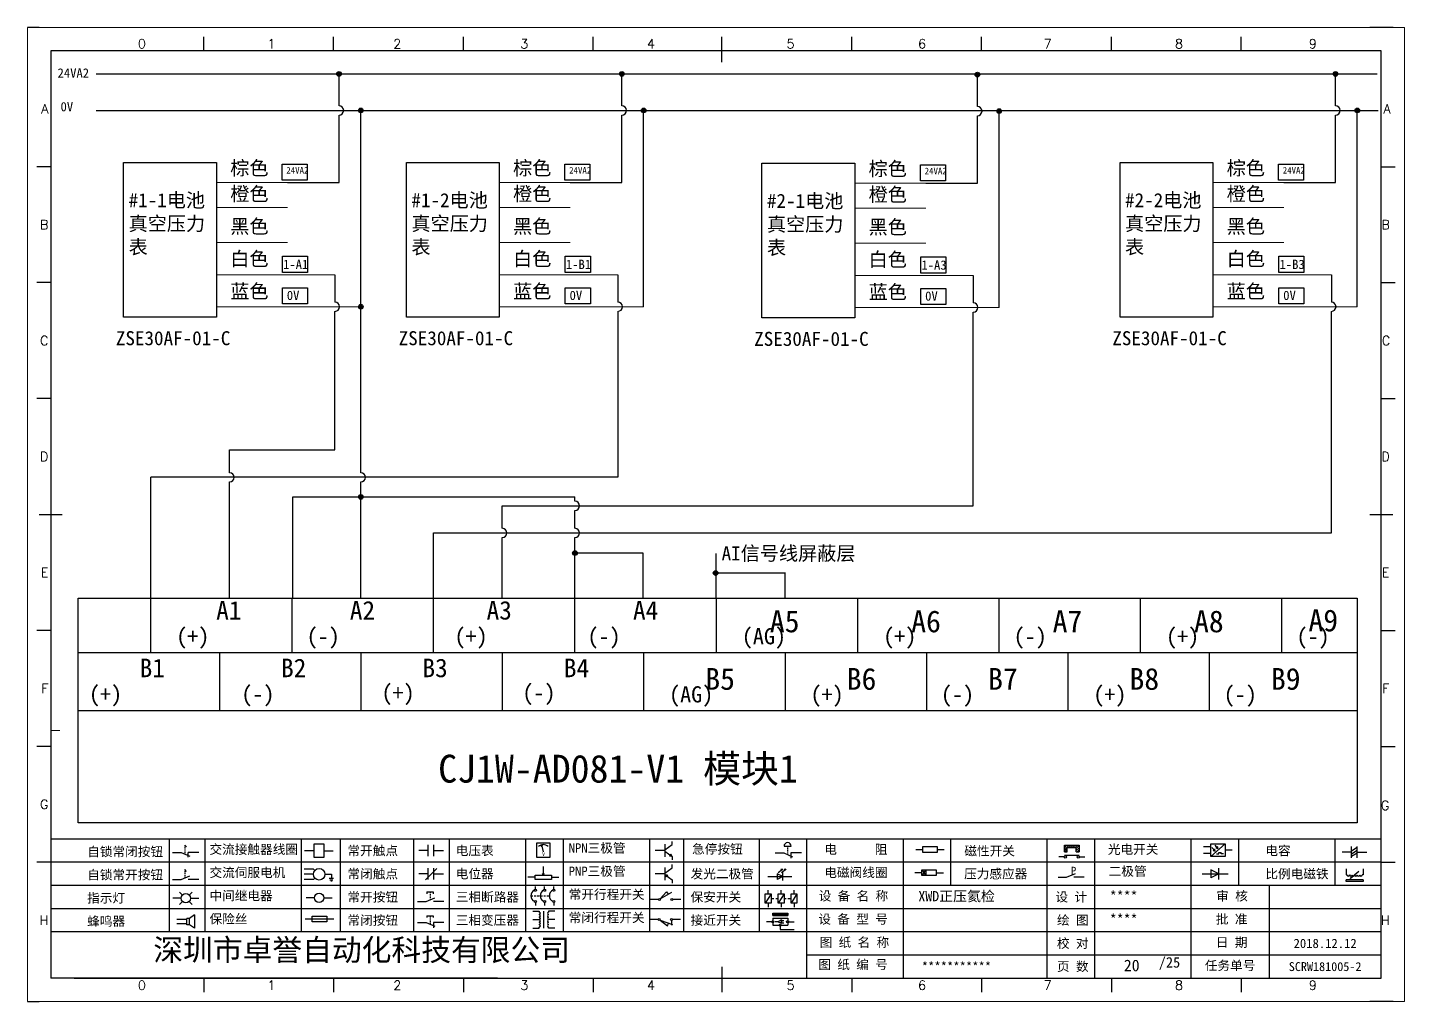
# Model space of a CAD drawing. Header units: millimetres. Extents: x -300 to 5587, y 233 to 3316.
# Drawn here: x 75.5 to 372.5, y 973.7 to 1183.7 of the extents above; entities that cross this region are included whole.
import ezdxf
from ezdxf.enums import TextEntityAlignment as Align

# ---------------------------------------------------------------- set-up
doc = ezdxf.new("R2010")
doc.units = ezdxf.units.MM
doc.layers.add('AE_BOR', color=1, linetype='Continuous')
doc.layers.add('MISC', color=2, linetype='Continuous')
doc.styles.get("Standard").update_dxf_attribs({"font": ''})
doc.styles.add('WD', font='romans.shx', dxfattribs={"width": 0.8, "bigfont": 'gbcbig.shx'})
doc.styles.add('样式 0', font='')
doc.styles.add('样式 2', font='')
doc.styles.add('汉字', font='')
doc.styles.get('Standard').set_extended_font_data('SimSun')
doc.styles.get('样式 0').set_extended_font_data('KaiTi_GB2312')
doc.styles.get('样式 2').set_extended_font_data('NSimSun')
doc.styles.get('汉字').set_extended_font_data('新宋体')

# ---------------------------------------------------------------- blocks, each defined once
blk = doc.blocks.new('磁性开关')
at = {"linetype": 'ByBlock'}
h = blk.add_hatch(dxfattribs=at)
h.set_pattern_fill('ANSI31', color=256, scale=0.1, style=0)
h.paths.add_polyline_path([(-1910.88, -776.69), (-1910.88, -775.29), (-1907.69, -775.29), (-1907.69, -776.69), (-1908.31, -776.69), (-1908.31, -775.79), (-1910.25, -775.79), (-1910.25, -776.69)])
for p, q in [((-1910.91, -777.81), (-1912.09, -777.81)), ((-1910.88, -776.69), (-1910.88, -775.29)), ((-1910.88, -775.29), (-1907.69, -775.29)), ((-1910.88, -776.69), (-1910.25, -776.69)), ((-1910.88, -777.39), (-1907.69, -777.39)), ((-1910.25, -776.69), (-1910.25, -775.79)), ((-1910.25, -775.79), (-1908.31, -775.79)), ((-1908.31, -776.69), (-1908.31, -775.79)), ((-1908.31, -776.69), (-1907.69, -776.69)), ((-1907.69, -775.29), (-1907.69, -776.69)), ((-1907.66, -777.81), (-1906.48, -777.81))]:
    blk.add_line(p, q, dxfattribs=at)
for centre in [(-1910.68, -777.81), (-1907.88, -777.81)]:
    blk.add_circle(centre, 0.225, dxfattribs=at)
blk = doc.blocks.new('*U4')
at = {"linetype": 'ByBlock'}
for p, q in [((-1909.23, -780.45), (-1909.23, -780.67)), ((-1909.23, -780.45), (-1908.92, -780.84)), ((-1909.23, -780.84), (-1909.23, -781.05)), ((-1911.92, -782.07), (-1910.06, -782.07)), ((-1910.06, -782.07), (-1908.18, -782.88)), ((-1909.23, -781.23), (-1909.23, -781.44)), ((-1909.23, -781.61), (-1909.23, -781.83)), ((-1909.23, -782), (-1909.23, -782.21)), ((-1909.23, -782.38), (-1909.23, -782.43)), ((-1908.52, -783.07), (-1908.52, -782.07)), ((-1906.25, -782.07), (-1908.52, -782.07))]:
    blk.add_line(p, q, dxfattribs=at)
blk = doc.blocks.new('*U6')
at = {"linetype": 'ByBlock'}
for p, q in [((-1911.92, -792.89), (-1910.06, -792.89)), ((-1910.06, -792.89), (-1908.18, -792.08)), ((-1908.88, -791.17), (-1909.23, -790.71)), ((-1909.23, -790.71), (-1909.23, -790.92)), ((-1909.23, -791.09), (-1909.23, -791.31)), ((-1909.23, -791.48), (-1909.23, -791.69)), ((-1909.23, -791.86), (-1909.23, -792.08)), ((-1909.23, -792.25), (-1909.23, -792.47)), ((-1906.25, -792.89), (-1908.52, -792.89))]:
    blk.add_line(p, q, dxfattribs=at)
blk = doc.blocks.new('蜂鸣器')
at = {"linetype": 'ByBlock'}
for p, q in [((-1907.17, -795.53), (-1908.25, -796.26)), ((-1907.17, -795.53), (-1907.17, -798.41)), ((-1908.8, -796.48), (-1911.01, -796.48)), ((-1908.8, -797.46), (-1911.01, -797.46)), ((-1908.25, -796.26), (-1908.8, -796.26)), ((-1908.8, -797.68), (-1908.8, -796.26)), ((-1908.25, -797.68), (-1908.8, -797.68)), ((-1908.25, -797.68), (-1908.25, -796.26)), ((-1907.17, -798.41), (-1908.25, -797.68))]:
    blk.add_line(p, q, dxfattribs=at)
blk = doc.blocks.new('指示灯')
at = {"linetype": 'ByBlock'}
for p, q in [((-1854.25, -776.92), (-1856.06, -776.92)), ((-1854.62, -775.59), (-1853.97, -776.23)), ((-1854.62, -778.25), (-1853.97, -777.61)), ((-1851.9, -775.59), (-1852.54, -776.23)), ((-1851.9, -778.25), (-1852.54, -777.61)), ((-1852.26, -776.92), (-1850.45, -776.92))]:
    blk.add_line(p, q, dxfattribs=at)
blk.add_circle((-1853.26, -776.92), 0.992, dxfattribs=at)
blk = doc.blocks.new('光电开关')
at = {"linetype": 'ByBlock'}
h = blk.add_hatch(dxfattribs=at)
h.set_pattern_fill('ANSI31', color=256, scale=0.01, style=0)
h.set_pattern_definition([(45, (0.172267, 0), (-0.0224506403, 0.0224506403), [])])
h.paths.add_polyline_path([(-1882.44, -776.34), (-1882.5, -775.91), (-1882.68, -776.07)])
h.paths.add_polyline_path([(-1882.86, -776.23), (-1882.44, -776.34), (-1882.68, -776.07)])
h.paths.add_polyline_path([(-1883.05, -776.88), (-1883.11, -776.45), (-1883.29, -776.61)])
h.paths.add_polyline_path([(-1883.47, -776.77), (-1883.05, -776.88), (-1883.29, -776.61)])
for p, q in [((-1884.01, -775.96), (-1885.56, -775.96)), ((-1884.01, -777.39), (-1885.56, -777.39)), ((-1880.91, -775.3), (-1884.01, -778.05)), ((-1883.75, -776.09), (-1883.05, -776.88)), ((-1883.11, -776.45), (-1883.47, -776.77)), ((-1883.05, -776.88), (-1883.47, -776.77)), ((-1883.14, -775.55), (-1882.44, -776.34)), ((-1883.05, -776.88), (-1883.11, -776.45)), ((-1882.5, -775.91), (-1882.86, -776.23)), ((-1882.44, -776.34), (-1882.86, -776.23)), ((-1882.78, -777.47), (-1882.23, -777.47)), ((-1882.44, -776.34), (-1882.5, -775.91)), ((-1882.23, -777.47), (-1882.23, -777.14)), ((-1882.23, -777.14), (-1881.78, -777.14)), ((-1881.78, -777.47), (-1881.78, -777.14)), ((-1881.23, -777.47), (-1881.78, -777.47)), ((-1879.37, -776.67), (-1880.91, -776.67))]:
    blk.add_line(p, q, dxfattribs=at)
blk.add_lwpolyline([(-1884.01, -775.3), (-1880.91, -775.3), (-1880.91, -778.05), (-1884.01, -778.05)], close=True, dxfattribs=at)
blk = doc.blocks.new('交流接触器线圈')
at = {"linetype": 'ByBlock'}
for p, q in [((-1880.82, -781.77), (-1882.87, -781.77)), ((-1878.72, -781.77), (-1876.67, -781.77))]:
    blk.add_line(p, q, dxfattribs=at)
blk.add_lwpolyline([(-1880.82, -780.28), (-1878.72, -780.28), (-1878.72, -783.26), (-1880.82, -783.26)], close=True, dxfattribs=at)
blk = doc.blocks.new('交流伺服电机')
at = {"linetype": 'ByBlock'}
for p, q in [((-1880.97, -785.75), (-1882.94, -785.75)), ((-1880.97, -786.85), (-1882.94, -786.85)), ((-1880.97, -785.75), (-1880.65, -786.03)), ((-1878.49, -786.85), (-1877.07, -786.85)), ((-1877.07, -786.85), (-1877.07, -787.72)), ((-1880.97, -787.94), (-1882.94, -787.94)), ((-1880.97, -787.94), (-1880.65, -787.67)), ((-1877.54, -787.72), (-1876.59, -787.72)), ((-1877.38, -788.01), (-1876.75, -788.01)), ((-1877.23, -788.29), (-1876.9, -788.29))]:
    blk.add_line(p, q, dxfattribs=at)
blk.add_circle((-1879.73, -786.85), 1.24, dxfattribs=at)
blk = doc.blocks.new('中间继电器')
at = {"linetype": 'ByBlock'}
for p, q in [((-1880.72, -791.92), (-1882.54, -791.92)), ((-1878.74, -791.92), (-1876.92, -791.92))]:
    blk.add_line(p, q, dxfattribs=at)
blk.add_circle((-1879.73, -791.92), 0.992, dxfattribs=at)
blk = doc.blocks.new('保险丝')
at = {"linetype": 'ByBlock'}
blk.add_line((-1882.72, -796.49), (-1876.55, -796.49), dxfattribs=at)
blk.add_lwpolyline([(-1881.2, -795.86), (-1878.06, -795.86), (-1878.06, -797.12), (-1881.2, -797.12)], close=True, dxfattribs=at)
blk = doc.blocks.new('常开按钮')
at = {"linetype": 'ByBlock'}
for p, q in [((-1910.06, -787.73), (-1908.18, -786.93)), ((-1909.9, -785.68), (-1908.56, -785.68)), ((-1909.9, -785.68), (-1909.9, -786.07)), ((-1909.23, -785.68), (-1909.23, -785.89)), ((-1909.23, -786.06), (-1909.23, -786.28)), ((-1909.23, -786.45), (-1909.23, -786.67)), ((-1909.23, -786.84), (-1909.23, -787.05)), ((-1908.56, -785.68), (-1908.56, -786.07)), ((-1911.92, -787.73), (-1910.06, -787.73)), ((-1909.23, -787.22), (-1909.23, -787.38)), ((-1906.25, -787.73), (-1908.52, -787.73))]:
    blk.add_line(p, q, dxfattribs=at)
blk = doc.blocks.new('常开触点')
at = {"linetype": 'ByBlock'}
for p, q in [((-1853.82, -782.99), (-1853.82, -780.56)), ((-1852.6, -782.99), (-1852.6, -780.56)), ((-1853.82, -781.77), (-1855.88, -781.77)), ((-1852.6, -781.77), (-1850.55, -781.77))]:
    blk.add_line(p, q, dxfattribs=at)
blk = doc.blocks.new('常闭触点')
at = {"linetype": 'ByBlock'}
for p, q in [((-1853.82, -786.77), (-1855.88, -786.77)), ((-1852.01, -785.66), (-1854.43, -788.1)), ((-1853.82, -787.99), (-1853.82, -785.56)), ((-1852.6, -787.99), (-1852.6, -785.56)), ((-1852.6, -786.77), (-1850.55, -786.77))]:
    blk.add_line(p, q, dxfattribs=at)
blk = doc.blocks.new('常闭按钮')
at = {"linetype": 'ByBlock'}
for p, q in [((-1856.13, -792.28), (-1854.28, -792.28)), ((-1854.28, -792.28), (-1852.4, -793.09)), ((-1854.11, -790.83), (-1852.77, -790.83)), ((-1854.11, -790.83), (-1854.11, -791.22)), ((-1853.44, -790.83), (-1853.44, -791.04)), ((-1853.44, -791.21), (-1853.44, -791.43)), ((-1853.44, -791.6), (-1853.44, -791.82)), ((-1853.44, -791.99), (-1853.44, -792.2)), ((-1853.44, -792.37), (-1853.44, -792.53)), ((-1852.77, -790.83), (-1852.77, -791.22)), ((-1850.47, -792.28), (-1852.73, -792.28)), ((-1852.73, -792.28), (-1852.73, -793.43))]:
    blk.add_line(p, q, dxfattribs=at)
blk = doc.blocks.new('电磁阀线圈')
at = {"linetype": 'ByBlock'}
for p, q in [((-1854.61, -795.92), (-1853.75, -797.16)), ((-1853.75, -795.92), (-1854.61, -797.16)), ((-1853.75, -795.92), (-1853.75, -797.16)), ((-1854.61, -796.54), (-1856.17, -796.54)), ((-1851.53, -796.54), (-1849.97, -796.54))]:
    blk.add_line(p, q, dxfattribs=at)
blk.add_lwpolyline([(-1854.61, -795.92), (-1851.53, -795.92), (-1851.53, -797.16), (-1854.61, -797.16)], close=True, dxfattribs=at)
blk = doc.blocks.new('电压表')
at = {"linetype": 'ByBlock'}
for p, q in [((-1814.84, -780.75), (-1814.91, -781.13)), ((-1814.6, -781.05), (-1814.91, -781.13)), ((-1814.84, -780.75), (-1814.46, -782.26)), ((-1814.84, -780.75), (-1814.6, -781.05))]:
    blk.add_line(p, q, dxfattribs=at)
blk.add_lwpolyline([(-1815.84, -780.34), (-1813.07, -780.34), (-1813.07, -783.49), (-1815.84, -783.49)], close=True, dxfattribs=at)
blk.add_arc((-1814.46, -782.26), 1.56, 46.8313, 133.1687, dxfattribs=at)
at = {"linetype": 'ByBlock', "insert": (-1814.7, -782.39), "char_height": 0.75, "width": 0.6768, "attachment_point": 1}
blk.add_mtext('V', dxfattribs=at)
blk = doc.blocks.new('电位器')
at = {"linetype": 'ByBlock'}
for p, q in [((-1814.45, -787.3), (-1814.62, -786.96)), ((-1814.62, -786.96), (-1814.27, -786.96)), ((-1814.45, -787.3), (-1814.45, -785.39)), ((-1814.45, -787.3), (-1814.27, -786.96)), ((-1816.21, -787.75), (-1817.79, -787.75)), ((-1812.68, -787.75), (-1811.1, -787.75))]:
    blk.add_line(p, q, dxfattribs=at)
blk.add_lwpolyline([(-1816.21, -787.3), (-1812.68, -787.3), (-1812.68, -788.2), (-1816.21, -788.2)], close=True, dxfattribs=at)
blk = doc.blocks.new('三相断路器')
at = {"linetype": 'ByBlock'}
for p, q in [((-1816.17, -790.33), (-1816.17, -789.7)), ((-1814.17, -790.33), (-1814.17, -789.7)), ((-1812.18, -790.33), (-1812.18, -789.7)), ((-1817.14, -791.74), (-1816.72, -791.74)), ((-1816.45, -791.74), (-1816.03, -791.74)), ((-1815.76, -791.74), (-1815.34, -791.74)), ((-1815.07, -791.74), (-1814.65, -791.74)), ((-1814.38, -791.74), (-1813.96, -791.74)), ((-1813.69, -791.74), (-1813.27, -791.74)), ((-1816.17, -793.19), (-1816.17, -793.83)), ((-1814.17, -793.19), (-1814.17, -793.83)), ((-1812.18, -793.19), (-1812.18, -793.83))]:
    blk.add_line(p, q, dxfattribs=at)
for centre in [(-1816.17, -790.55), (-1816.17, -792.98), (-1814.17, -790.55), (-1814.17, -792.98), (-1812.18, -790.55), (-1812.18, -792.98)]:
    blk.add_circle(centre, 0.219, dxfattribs=at)
for centre in [(-1815.81, -791.74), (-1813.82, -791.74), (-1811.83, -791.74)]:
    blk.add_arc(centre, 1.32, 115.5791, 244.4209, dxfattribs=at)
blk = doc.blocks.new('三相变压器')
at = {"linetype": 'ByBlock'}
for p, q in [((-1816.69, -795.03), (-1815.37, -795.03)), ((-1815.37, -795.03), (-1815.37, -795.24)), ((-1814.34, -798.7), (-1814.34, -795.04)), ((-1812, -795.03), (-1813.32, -795.03)), ((-1813.32, -795.03), (-1813.32, -795.24)), ((-1816.69, -796.87), (-1815.37, -796.87)), ((-1816.69, -798.71), (-1815.37, -798.71)), ((-1815.37, -798.71), (-1815.37, -798.5)), ((-1812, -796.87), (-1813.32, -796.87)), ((-1813.32, -798.71), (-1813.32, -798.5)), ((-1812, -798.71), (-1813.32, -798.71))]:
    blk.add_line(p, q, dxfattribs=at)
for centre, start, end in [((-1815.37, -795.51), 270, 90), ((-1815.37, -796.06), 270, 90), ((-1813.32, -795.51), 90, 270), ((-1813.32, -796.06), 90, 270), ((-1815.37, -796.6), 270, 90), ((-1815.37, -797.14), 270, 90), ((-1815.37, -797.68), 270, 90), ((-1815.37, -798.23), 270, 90), ((-1813.32, -796.6), 90, 270), ((-1813.32, -797.14), 90, 270), ((-1813.32, -797.68), 90, 270), ((-1813.32, -798.23), 90, 270)]:
    blk.add_arc(centre, 0.271, start, end, dxfattribs=at)
blk = doc.blocks.new('压力感应器')
at = {"linetype": 'ByBlock'}
for p, q in [((-1817.44, -777.73), (-1815.59, -777.73)), ((-1815.59, -777.73), (-1813.71, -776.93)), ((-1811.78, -777.73), (-1814.05, -777.73))]:
    blk.add_line(p, q, dxfattribs=at)
at = {"linetype": 'ByBlock', "insert": (-1814.65, -775.48), "char_height": 1.68, "width": 1.2242, "attachment_point": 1}
blk.add_mtext('{\\fNSimSun|b0|i0|c134|p49;P}', dxfattribs=at)
blk = doc.blocks.new('二极管')
at = {"linetype": 'ByBlock'}
for p, q in [((-1787.52, -776.77), (-1781.92, -776.77)), ((-1783.97, -776.77), (-1785.69, -775.9)), ((-1785.69, -775.9), (-1785.69, -777.65)), ((-1783.97, -776.77), (-1785.69, -777.65)), ((-1783.97, -777.99), (-1783.97, -775.56))]:
    blk.add_line(p, q, dxfattribs=at)
blk = doc.blocks.new('NPN三极管')
at = {"linetype": 'ByBlock'}
for p, q in [((-1785.73, -780.61), (-1785.73, -783.32)), ((-1785.73, -781.82), (-1784.15, -780.66)), ((-1784.15, -780.66), (-1784.15, -779.98)), ((-1785.73, -781.97), (-1787.81, -781.97)), ((-1785.73, -782.11), (-1784.15, -783.27)), ((-1784.41, -782.73), (-1784.74, -783.18)), ((-1784.15, -783.27), (-1784.74, -783.18)), ((-1784.15, -783.27), (-1784.41, -782.73)), ((-1784.15, -783.27), (-1784.15, -783.96))]:
    blk.add_line(p, q, dxfattribs=at)
blk = doc.blocks.new('PNP三极管')
at = {"linetype": 'ByBlock'}
for p, q in [((-1784.9, -786.74), (-1786.98, -786.74)), ((-1784.9, -785.38), (-1784.9, -788.09)), ((-1784.9, -786.59), (-1783.32, -785.43)), ((-1784.9, -786.88), (-1783.32, -788.04)), ((-1784.9, -786.88), (-1784.31, -786.97)), ((-1784.9, -786.88), (-1784.64, -787.42)), ((-1784.31, -786.97), (-1784.64, -787.42)), ((-1783.32, -785.43), (-1783.32, -784.75)), ((-1783.32, -788.04), (-1783.32, -788.73))]:
    blk.add_line(p, q, dxfattribs=at)
blk = doc.blocks.new('常开行程开关')
at = {"linetype": 'ByBlock'}
for p, q in [((-1786.29, -792.3), (-1788.01, -792.3)), ((-1785.89, -792.17), (-1784.52, -790.62)), ((-1785.89, -792.17), (-1783.43, -790.72)), ((-1784.52, -790.62), (-1784.19, -791.17)), ((-1781.48, -792.3), (-1783.21, -792.3))]:
    blk.add_line(p, q, dxfattribs=at)
for centre in [(-1786.07, -792.3), (-1783.42, -792.3)]:
    blk.add_circle(centre, 0.219, dxfattribs=at)
blk = doc.blocks.new('常闭行程开关')
at = {"linetype": 'ByBlock'}
for p, q in [((-1786.34, -796.62), (-1788.07, -796.62)), ((-1785.93, -796.72), (-1783.25, -797.7)), ((-1785.93, -796.72), (-1784.3, -798)), ((-1784.3, -798), (-1784.08, -797.4)), ((-1783.48, -796.84), (-1783.48, -797.85)), ((-1781.54, -796.62), (-1783.26, -796.62))]:
    blk.add_line(p, q, dxfattribs=at)
for centre in [(-1786.12, -796.62), (-1783.48, -796.62)]:
    blk.add_circle(centre, 0.219, dxfattribs=at)
blk = doc.blocks.new('电容')
at = {"linetype": 'ByBlock'}
for p, q in [((-1756.08, -782.99), (-1756.08, -780.56)), ((-1754.86, -780.79), (-1756.08, -781.55)), ((-1754.86, -782.99), (-1754.86, -780.56)), ((-1756.08, -781.77), (-1758.13, -781.77)), ((-1754.86, -781.44), (-1756.08, -782.2)), ((-1754.86, -781.99), (-1756.08, -782.75)), ((-1754.86, -781.77), (-1752.81, -781.77))]:
    blk.add_line(p, q, dxfattribs=at)
blk = doc.blocks.new('发光二极管')
at = {"linetype": 'ByBlock'}
for p, q in [((-1758.01, -786.77), (-1752.89, -786.77)), ((-1754.84, -786.77), (-1756.04, -786.16)), ((-1756.04, -786.16), (-1756.04, -787.39)), ((-1754.84, -786.77), (-1756.04, -787.39)), ((-1755.78, -785.92), (-1754.89, -785.14)), ((-1754.89, -785.14), (-1755.2, -785.22)), ((-1755.2, -785.22), (-1755.01, -785.43)), ((-1755.08, -785.92), (-1754.18, -785.14)), ((-1754.89, -785.14), (-1755.01, -785.43)), ((-1754.84, -787.63), (-1754.84, -785.92)), ((-1754.18, -785.14), (-1754.49, -785.22)), ((-1754.49, -785.22), (-1754.31, -785.43)), ((-1754.18, -785.14), (-1754.31, -785.43))]:
    blk.add_line(p, q, dxfattribs=at)
blk = doc.blocks.new('比例电磁阀')
at = {"linetype": 'ByBlock'}
for p, q in [((-1757.26, -775.38), (-1757.26, -776.71)), ((-1757.26, -776.71), (-1757.05, -776.71)), ((-1753.6, -777.73), (-1757.25, -777.73)), ((-1757.25, -778.13), (-1757.25, -777.73)), ((-1753.6, -778.13), (-1757.25, -778.13)), ((-1754.5, -775.98), (-1756.35, -777.44)), ((-1756.35, -777.44), (-1756.25, -777.25)), ((-1756.35, -777.44), (-1756.15, -777.38)), ((-1756.15, -777.38), (-1756.25, -777.25)), ((-1753.58, -776.71), (-1753.8, -776.71)), ((-1753.6, -777.73), (-1753.6, -778.13)), ((-1753.58, -775.38), (-1753.58, -776.71))]:
    blk.add_line(p, q, dxfattribs=at)
for centre in [(-1756.78, -776.71), (-1756.24, -776.71), (-1755.7, -776.71), (-1755.15, -776.71), (-1754.61, -776.71), (-1754.07, -776.71)]:
    blk.add_arc(centre, 0.271, 180, 0, dxfattribs=at)
blk = doc.blocks.new('保安开关')
at = {"linetype": 'ByBlock'}
for p, q in [((-1757.96, -790.79), (-1757.96, -789.97)), ((-1755.17, -790.79), (-1755.17, -789.97)), ((-1752.39, -790.79), (-1752.39, -789.97)), ((-1757.33, -790.79), (-1758.6, -792.81)), ((-1757.96, -792.81), (-1757.96, -793.62)), ((-1757.33, -791.8), (-1756.72, -791.8)), ((-1756.35, -791.8), (-1755.89, -791.8)), ((-1754.54, -790.79), (-1755.81, -792.81)), ((-1755.17, -792.81), (-1755.17, -793.62)), ((-1754.52, -791.8), (-1754.06, -791.8)), ((-1753.69, -791.8), (-1753.08, -791.8)), ((-1751.75, -790.79), (-1753.02, -792.81)), ((-1752.39, -792.81), (-1752.39, -793.62))]:
    blk.add_line(p, q, dxfattribs=at)
for points in [[(-1758.6, -790.79), (-1757.33, -790.79), (-1757.33, -792.81), (-1758.6, -792.81)], [(-1755.81, -790.79), (-1754.54, -790.79), (-1754.54, -792.81), (-1755.81, -792.81)], [(-1753.02, -790.79), (-1751.75, -790.79), (-1751.75, -792.81), (-1753.02, -792.81)]]:
    blk.add_lwpolyline(points, close=True, dxfattribs=at)
blk = doc.blocks.new('接近开关')
at = {"linetype": 'ByBlock'}
h = blk.add_hatch(dxfattribs=at)
h.set_pattern_fill('ANSI31', color=256, scale=0.01, style=0)
h.set_pattern_definition([(45, (-89.131516, -30.795668), (-0.0224506403, 0.0224506403), [])])
h.paths.add_polyline_path([(-1516.96, -1123.35), (-1516.96, -1122.85), (-1513.76, -1122.85), (-1513.76, -1123.35)])
for p, q in [((-1517.18, -1124.71), (-1518.36, -1124.71)), ((-1516.96, -1123.35), (-1516.96, -1122.85)), ((-1516.96, -1122.85), (-1513.76, -1122.85)), ((-1516.96, -1123.35), (-1513.76, -1123.35)), ((-1516.96, -1123.95), (-1513.76, -1123.95)), ((-1516.96, -1123.95), (-1516.96, -1125.47)), ((-1516.96, -1125.47), (-1513.76, -1125.47)), ((-1515.91, -1124.71), (-1516.45, -1124.71)), ((-1515.11, -1124.31), (-1515.91, -1124.71)), ((-1515.11, -1125.11), (-1515.91, -1124.71)), ((-1515.33, -1124.53), (-1515.17, -1124.53)), ((-1515.33, -1124.88), (-1515.17, -1124.88)), ((-1515.25, -1124.45), (-1515.25, -1124.61)), ((-1515.11, -1124.31), (-1515.11, -1125.11)), ((-1515.11, -1124.48), (-1514.58, -1124.48)), ((-1515.11, -1124.94), (-1514.58, -1124.94)), ((-1513.76, -1122.85), (-1513.76, -1123.35)), ((-1513.76, -1123.95), (-1513.76, -1125.47)), ((-1513.54, -1124.71), (-1512.36, -1124.71)), ((-1515.36, -1125.69), (-1515.36, -1126.36)), ((-1515.36, -1126.36), (-1512.36, -1126.36))]:
    blk.add_line(p, q, dxfattribs=at)
for centre in [(-1516.96, -1124.71), (-1515.36, -1125.47), (-1513.76, -1124.71)]:
    blk.add_circle(centre, 0.225, dxfattribs=at)
blk = doc.blocks.new('电阻')
at = {"linetype": 'ByBlock'}
for p, q in [((-3.09, 0), (-1.57, 0)), ((1.57, 0), (3.09, 0))]:
    blk.add_line(p, q, dxfattribs=at)
blk.add_lwpolyline([(-1.57, 0.63), (1.57, 0.63), (1.57, -0.63), (-1.57, -0.63)], close=True, dxfattribs=at)
blk = doc.blocks.new('急停按钮')
at = {"linetype": 'ByBlock'}
for p, q in [((-1.86, 0), (0, 0)), ((0, 0), (1.88, -0.81)), ((0.06, 1.45), (1.61, 1.45)), ((0.83, 1.45), (0.83, 1.24)), ((0.83, 1.07), (0.83, 0.85)), ((0.83, 0.68), (0.83, 0.47)), ((0.83, 0.29), (0.83, 0.08)), ((3.81, 0), (1.54, 0)), ((1.54, 0), (1.54, -1.15)), ((0.83, -0.09), (0.83, -0.24))]:
    blk.add_line(p, q, dxfattribs=at)
blk.add_arc((0.83, 1.45), 0.774, 0, 180)
blk = doc.blocks.new('电控横A4')
for p, q in [((292, -5), (5, -5)), ((5, -5), (5, -205)), ((292, -205), (292, -5)), ((10.03, -205), (289.53, -205)), ((130.8, -205), (190.75, -205)), ((190.75, -205), (259.54, -205))]:
    blk.add_line(p, q)
at = {"lineweight": 9, "ltscale": 0.1}
for p, q in [((5, -151.57), (7, -151.57)), ((101.34, -205), (130.8, -205)), ((129.44, -205), (129.44, -205)), ((129.44, -205), (129.44, -205)), ((129.44, -205), (129.44, -205)), ((129.44, -205), (129.44, -205))]:
    blk.add_line(p, q, dxfattribs=at)
at = {"linetype": 'ByBlock'}
for p, q in [((292, -175), (5, -175)), ((292, -180), (5, -180)), ((292, -185), (5, -185)), ((292, -190), (5, -190)), ((292, -195), (5, -195)), ((292, -200), (168.03, -200))]:
    blk.add_line(p, q, dxfattribs=at)
at = {"color": 0, "lineweight": -2}
for p, q in [((30.58, -175), (30.58, -195)), ((38.26, -175), (38.26, -195)), ((59.05, -175), (59.05, -195)), ((67.4, -175), (67.4, -195)), ((83.26, -175), (83.26, -195)), ((90.91, -175), (90.91, -195)), ((107.4, -175), (107.4, -195)), ((115.5, -175), (115.5, -195)), ((134.12, -175), (134.12, -195)), ((141.48, -175), (141.48, -195)), ((157.79, -175), (157.79, -195)), ((168.03, -175), (168.03, -204.92)), ((188.84, -175), (188.84, -185)), ((199.08, -175), (199.08, -185)), ((219.89, -175), (219.89, -185)), ((230.12, -175), (230.12, -185)), ((250.93, -175), (250.93, -185)), ((261.17, -175), (261.17, -185)), ((281.98, -175), (281.98, -185)), ((188.84, -185), (188.84, -204.92)), ((219.89, -185), (219.89, -205)), ((230.12, -185), (230.12, -205)), ((250.93, -185), (250.93, -205)), ((267.79, -185), (267.79, -205))]:
    blk.add_line(p, q, dxfattribs=at)
at = {"color": 0, "ltscale": 2}
for p, q in [((292, -205), (292, -183.55)), ((101.34, -205), (5, -205)), ((259.54, -205), (289.53, -205)), ((259.54, -205), (292, -205))]:
    blk.add_line(p, q, dxfattribs=at)
at = {"layer": 'AE_BOR', "lineweight": 30}
for p, q in [((2.53, 0), (0, 0)), ((294.53, 0), (289.53, 0)), ((0, -210), (2.53, -210)), ((294.53, -210), (289.53, -210))]:
    blk.add_line(p, q, dxfattribs=at)
at = {"layer": 'AE_BOR', "color": 1, "lineweight": 15}
for p, q in [((0, 0), (297, 0)), ((0, -210), (0, 0)), ((297, 0), (297, -210)), ((297, -210), (0, -210))]:
    blk.add_line(p, q, dxfattribs=at)
at = {"layer": 'AE_BOR'}
for p, q in [((38.03, -5), (38.03, -2)), ((66.03, -5), (66.03, -2)), ((94.03, -5), (94.03, -2)), ((122.03, -5), (122.03, -2)), ((149.78, -5), (149.78, -2)), ((177.78, -5), (177.78, -2)), ((205.78, -5), (205.78, -2)), ((233.78, -5), (233.78, -2)), ((261.78, -5), (261.78, -2)), ((5, -30), (2, -30)), ((292, -30), (295, -30)), ((5, -55), (2, -55)), ((292, -55), (295, -55)), ((5, -80), (2, -80)), ((292, -80), (295, -80)), ((5, -130), (2, -130)), ((292, -130), (295, -130)), ((5, -155), (2, -155)), ((292, -155), (295, -155)), ((5, -180), (2, -180)), ((292, -180), (295, -180)), ((38.03, -205), (38.03, -208)), ((66.03, -205), (66.03, -208)), ((94.03, -205), (94.03, -208)), ((122.03, -205), (122.03, -208)), ((149.78, -205), (149.78, -208)), ((177.78, -205), (177.78, -208)), ((205.78, -205), (205.78, -208)), ((233.78, -205), (233.78, -208)), ((261.78, -205), (261.78, -208))]:
    blk.add_line(p, q, dxfattribs=at)
at = {"layer": 'AE_BOR', "color": 2, "lineweight": 30}
for p, q in [((149.78, -7.5), (149.78, -2.5)), ((2.5, -105), (7.5, -105)), ((289.5, -105), (294.5, -105)), ((149.78, -202.5), (149.78, -207.5)), ((149.78, -205), (149.78, -207.5))]:
    blk.add_line(p, q, dxfattribs=at)
at = {"linetype": 'ByBlock'}
for name, p in [('*U4', (1943.19, 604.18)), ('交流接触器线圈', (1942.62, 604.27)), ('常开触点', (1940.27, 604.3)), ('电压表', (1925.71, 604.52)), ('NPN三极管', (1923.2, 604.5)), ('磁性开关', (2134.53, 598.96)), ('光电开关', (2139.22, 599.27)), ('电容', (2041.69, 603.98)), ('电位器', (1925.71, 604.52)), ('PNP三极管', (1922.37, 604.27)), ('压力感应器', (2039.72, 594.52)), ('*U6', (1943.19, 609.18)), ('交流伺服电机', (1942.62, 604.27)), ('常闭触点', (1940.27, 604.3)), ('发光二极管', (1917.72, 603.69)), ('电磁阀线圈', (2047.53, 614.3)), ('二极管', (2040.91, 594.27)), ('比例电磁阀', (2041.69, 593.98)), ('指示灯', (1887.41, 589.18)), ('中间继电器', (1942.62, 604.27)), ('常开按钮', (1996.06, 599.3)), ('三相断路器', (1925.71, 604.52)), ('常开行程开关', (1922.37, 604.27)), ('保安开关', (1917.72, 603.98)), ('蜂鸣器', (1943.19, 604.18)), ('保险丝', (1942.62, 604.27)), ('常闭按钮', (1940.27, 599.3)), ('三相变压器', (1925.71, 604.52)), ('常闭行程开关', (1922.37, 604.27)), ('接近开关', (1677.72, 931.9))]:
    blk.add_blockref(name, p, dxfattribs=at)
for name, p in [('急停按钮', (163.12, -177.98)), ('电阻', (194.66, -177.22))]:
    blk.add_blockref(name, p)
at = {"char_height": 2, "attachment_point": 1, "style": '汉字'}
for s, insert in [('{\\fKaiTi_GB2312|b0|i0|c134|p49;自锁常闭按钮}', (12.86, -176.69)), ('{\\fKaiTi_GB2312|b0|i0|c134|p49;交流接触器线圈}', (39.25, -176.19)), ('{\\fKaiTi_GB2312|b0|i0|c134|p49;常开触点}', (69.01, -176.48)), ('{\\fKaiTi_GB2312|b0|i0|c134|p49;电压表}', (92.37, -176.47)), ('{\\fKaiTi_GB2312|b0|i0|c134|p49;NPN三极管}', (116.73, -175.91)), ('{\\fKaiTi_GB2312|b0|i0|c134|p49;急停按钮}', (143.35, -176.12)), ('{\\fKaiTi_GB2312|b0|i0|c134|p49;电      阻}', (171.86, -176.19)), ('{\\fKaiTi_GB2312|b0|i0|c134|p49;磁性开关}', (202.07, -176.53)), ('{\\fKaiTi_GB2312|b0|i0|c134|p49;光电开关}', (233.02, -176.19)), ('{\\fKaiTi_GB2312|b0|i0|c134|p49;电容}', (267, -176.48)), ('{\\fKaiTi_GB2312|b0|i0|c134|p49;交流伺服电机}', (39.25, -181.19)), ('{\\fKaiTi_GB2312|b0|i0|c134|p49;电位器}', (92.37, -181.47)), ('{\\fKaiTi_GB2312|b0|i0|c134|p49;PNP三极管}', (116.73, -180.91)), ('{\\fKaiTi_GB2312|b0|i0|c134|p49;电磁阀线圈}', (171.86, -181.19)), ('{\\fKaiTi_GB2312|b0|i0|c134|p49;压力感应器}', (202.02, -181.47)), ('{\\fKaiTi_GB2312|b0|i0|c134|p49;二极管}', (233.2, -180.91)), ('{\\fKaiTi_GB2312|b0|i0|c134|p49;自锁常开按钮}', (12.86, -181.69)), ('{\\fKaiTi_GB2312|b0|i0|c134|p49;常闭触点}', (69.01, -181.48)), ('{\\fKaiTi_GB2312|b0|i0|c134|p49;发光二极管}', (143.02, -181.48)), ('{\\fKaiTi_GB2312|b0|i0|c134|p49;比例电磁铁}', (267, -181.48)), ('{\\fKaiTi_GB2312|b0|i0|c134|p49;指示灯}', (12.86, -186.69)), ('{\\fKaiTi_GB2312|b0|i0|c134|p49;中间继电器}', (39.25, -186.19)), ('{\\fKaiTi_GB2312|b0|i0|c134|p49;常开按钮}', (69.01, -186.48)), ('{\\fKaiTi_GB2312|b0|i0|c134|p49;三相断路器}', (92.37, -186.47)), ('{\\fKaiTi_GB2312|b0|i0|c134|p49;常开行程开关}', (116.73, -185.91)), ('{\\fKaiTi_GB2312|b0|i0|c134|p49;保安开关}', (143.02, -186.48)), ('{\\fKaiTi_GB2312|b0|i0|c134|p0;设 备 名 称}', (170.65, -186.24)), ('{\\fKaiTi_GB2312|b0|i0|c134|p0;设 计}', (221.72, -186.46)), ('{\\fKaiTi_GB2312|b0|i0|c134|p0;审 核}', (256.39, -186.25)), ('{\\fKaiTi_GB2312|b0|i0|c134|p49;蜂鸣器}', (12.86, -191.69)), ('{\\fKaiTi_GB2312|b0|i0|c134|p49;保险丝}', (39.25, -191.19)), ('{\\fKaiTi_GB2312|b0|i0|c134|p49;常闭按钮}', (69.01, -191.48)), ('{\\fKaiTi_GB2312|b0|i0|c134|p49;三相变压器}', (92.37, -191.47)), ('{\\fKaiTi_GB2312|b0|i0|c134|p49;常闭行程开关}', (116.73, -190.91)), ('{\\fKaiTi_GB2312|b0|i0|c134|p49;接近开关}', (143.02, -191.48)), ('{\\fKaiTi_GB2312|b0|i0|c134|p0;设 备 型 号}', (170.58, -191.24)), ('{\\fKaiTi_GB2312|b0|i0|c134|p0;绘 图}', (222.05, -191.46)), ('{\\fKaiTi_GB2312|b0|i0|c134|p0;批 准}', (256.32, -191.25)), ('{\\fKaiTi_GB2312|b0|i0|c134|p0;图 纸 名 称}', (170.86, -196.24)), ('{\\fKaiTi_GB2312|b0|i0|c134|p0;日 期}', (256.32, -196.25)), ('{\\fKaiTi_GB2312|b0|i0|c134|p0;校 对}', (222.05, -196.46)), ('{\\fKaiTi_GB2312|b0|i0|c134|p0;图 纸 编 号}', (170.57, -201.03)), ('{\\fKaiTi_GB2312|b0|i0|c134|p0;页 数}', (222.05, -201.46)), ('{\\fKaiTi_GB2312|b0|i0|c134|p0;任务单号}', (253.94, -201.25))]:
    blk.add_mtext(s, dxfattribs=dict(at, insert=insert))
for s, insert, char_height, width, attachment_point in [('{\\fKaiTi_GB2312|b0|i0|c134|p49;XWD正压氦检}', (192.15, -186.2), 2.2, 26.5767, 1), ('{\\fKaiTi_GB2312|b0|i0|c134|p49;****}', (233.43, -186.2), 2.2, 15.3175, 1), ('{\\fKaiTi_GB2312|b0|i0|c134|p49;****}', (233.43, -191.2), 2.2, 15.3175, 1), ('{\\fKaiTi_GB2312|b0|i0|c134|p49;2018.12.12}', (279.89, -197.5), 2, 24.2172, 5), ('{\\fKaiTi_GB2312|b0|i0|c134|p49;SCRW181005-2}', (279.89, -202.5), 1.92, 24.2172, 5)]:
    blk.add_mtext(s, dxfattribs=dict(insert=insert, char_height=char_height, width=width, attachment_point=attachment_point))
at = {"color": 0, "lineweight": -2}
for s, insert, char_height, width, attachment_point in [('深圳市卓誉自动化科技有限公司', (27.14, -196.53), 4.7064, 96.1138, 1), ('{\\C256;***********}', (200.36, -202.5), 2, 31.0482, 5)]:
    blk.add_mtext(s, dxfattribs=dict(at, insert=insert, char_height=char_height, width=width, attachment_point=attachment_point))
at = {"color": 0, "linetype": 'ByBlock', "lineweight": -2, "insert": (242.64, -201.84), "char_height": 4.2689, "width": 20.8102, "attachment_point": 5}
blk.add_mtext('  {\\H0.53119x; /25}', dxfattribs=at)
at = {"layer": 'AE_BOR', "style": 'WD'}
for s, p in [('0', (24.67, -4.5)), ('1', (52.6, -4.5)), ('2', (79.75, -4.5)), ('3', (107.15, -4.5)), ('4', (134.45, -4.5)), ('5', (164.59, -4.5)), ('6', (192.94, -4.5)), ('7', (220.04, -4.5)), ('8', (248.37, -4.5)), ('9', (277.23, -4.5)), ('0', (24.67, -207.5)), ('1', (52.6, -207.5)), ('2', (79.75, -207.5)), ('3', (107.15, -207.5)), ('4', (134.45, -207.5)), ('5', (164.59, -207.5)), ('6', (192.94, -207.5)), ('7', (220.04, -207.5)), ('8', (248.37, -207.5)), ('9', (277.23, -207.5))]:
    blk.add_text(s, height=2, dxfattribs=at).set_placement(p, align=Align.CENTER)
for s, p in [('A', (4.5, -17.5)), ('A', (294.03, -17.5)), ('B', (4.5, -42.5)), ('B', (293.84, -42.5)), ('C', (4.5, -67.5)), ('C', (293.93, -67.5)), ('D', (4.5, -92.5)), ('D', (293.84, -92.5)), ('E', (4.5, -117.5)), ('E', (293.74, -117.5)), ('F', (4.5, -142.5)), ('F', (293.74, -142.5)), ('F', (293.74, -142.5)), ('G', (4.5, -167.5)), ('G', (293.74, -167.72)), ('H', (4.5, -192.5)), ('H', (293.84, -192.5))]:
    blk.add_text(s, height=2, dxfattribs=at).set_placement(p, align=Align.MIDDLE_RIGHT)

msp = doc.modelspace()

# ---------------------------------------------------------------- hatches: boundary and pattern name
at = {"lineweight": -2}
h = msp.add_hatch(color=0, dxfattribs=at)
edge = h.paths.add_edge_path()
edge.add_arc((142.735, 1173.737), 0.5, 0, 360)
h = msp.add_hatch(color=0, dxfattribs=at)
edge = h.paths.add_edge_path()
edge.add_arc((203.735, 1173.737), 0.5, 0, 360)
h = msp.add_hatch(color=0, dxfattribs=at)
edge = h.paths.add_edge_path()
edge.add_arc((280.423, 1173.591), 0.5, 0, 360)
h = msp.add_hatch(color=0, dxfattribs=at)
edge = h.paths.add_edge_path()
edge.add_arc((357.665, 1173.737), 0.5, 0, 360)
h = msp.add_hatch(color=0, dxfattribs=at)
edge = h.paths.add_edge_path()
edge.add_arc((147.438, 1165.865), 0.5, 0, 360)
h = msp.add_hatch(color=0, dxfattribs=at)
edge = h.paths.add_edge_path()
edge.add_arc((208.438, 1165.865), 0.5, 0, 360)
h = msp.add_hatch(color=0, dxfattribs=at)
edge = h.paths.add_edge_path()
edge.add_arc((285.126, 1165.719), 0.5, 0, 360)
h = msp.add_hatch(color=0, dxfattribs=at)
edge = h.paths.add_edge_path()
edge.add_arc((362.368, 1165.865), 0.5, 0, 360)
h = msp.add_hatch(color=0, dxfattribs=at)
edge = h.paths.add_edge_path()
edge.add_arc((147.438, 1123.532), 0.5, 0, 360)
h = msp.add_hatch(color=0, dxfattribs=at)
edge = h.paths.add_edge_path()
edge.add_arc((147.438, 1082.523), 0.5, 0, 360)
h = msp.add_hatch(color=0, dxfattribs=at)
edge = h.paths.add_edge_path()
edge.add_arc((193.626, 1070.417), 0.5, 0, 360)
h = msp.add_hatch(color=0, dxfattribs=at)
edge = h.paths.add_edge_path()
edge.add_arc((223.957, 1066.112), 0.5, 0, 360)

# ---------------------------------------------------------------- linework, layer by layer
at = {"color": 0, "lineweight": -2}
for p, q in [((90.362, 1173.737), (366.654, 1173.737)), ((142.735, 1166.865), (142.735, 1173.737)), ((203.735, 1166.865), (203.735, 1173.737)), ((280.423, 1166.719), (280.423, 1173.591)), ((357.665, 1166.865), (357.665, 1173.737)), ((90.362, 1165.865), (366.843, 1165.865)), ((142.735, 1150.288), (142.735, 1164.865)), ((147.438, 1087.747), (147.438, 1165.865)), ((203.735, 1150.288), (203.735, 1164.865)), ((208.438, 1123.532), (208.438, 1165.865)), ((280.423, 1150.142), (280.423, 1164.719)), ((285.126, 1123.386), (285.126, 1165.719)), ((357.665, 1150.288), (357.665, 1164.865)), ((362.368, 1123.532), (362.368, 1165.865)), ((131.592, 1150.288), (142.735, 1150.288)), ((192.592, 1150.288), (203.735, 1150.288)), ((269.28, 1150.142), (280.423, 1150.142)), ((346.522, 1150.288), (357.665, 1150.288)), ((141.853, 1130.407), (141.853, 1124.532)), ((202.853, 1130.407), (202.853, 1124.532)), ((279.54, 1130.261), (279.54, 1124.386)), ((356.782, 1130.407), (356.782, 1124.532)), ((141.853, 1092.674), (141.853, 1122.532)), ((279.54, 1080.594), (279.54, 1122.386)), ((356.782, 1074.751), (356.782, 1122.532)), ((119.132, 1087.747), (119.132, 1092.674)), ((119.132, 1092.674), (141.853, 1092.674)), ((202.853, 1086.747), (102.126, 1086.747)), ((102.126, 1049.011), (102.126, 1086.747)), ((119.132, 1060.72), (119.132, 1085.747)), ((147.438, 1060.72), (147.438, 1085.747)), ((132.775, 1060.646), (132.775, 1082.523)), ((132.775, 1082.523), (193.626, 1082.523)), ((177.934, 1080.594), (279.54, 1080.594)), ((177.934, 1075.751), (177.934, 1080.594)), ((163.126, 1060.574), (163.126, 1074.751)), ((177.934, 1060.72), (177.934, 1073.751)), ((224.072, 1060.751), (224.072, 1070.299)), ((163.126, 1060.428), (163.126, 1066.123)), ((224.364, 1066.125), (239.012, 1066.125)), ((226.907, 1066.125), (238.897, 1066.125)), ((238.984, 1060.574), (238.984, 1066.062)), ((132.626, 1048.852), (132.626, 1060.574)), ((163.126, 1048.852), (163.126, 1060.574)), ((193.626, 1048.852), (193.626, 1060.574)), ((224.126, 1048.852), (224.126, 1060.574)), ((254.626, 1048.852), (254.626, 1060.574)), ((285.126, 1048.852), (285.126, 1060.574)), ((315.626, 1048.852), (315.626, 1060.574)), ((346.126, 1048.852), (346.126, 1060.574)), ((86.438, 1048.987), (362.389, 1048.987)), ((116.938, 1048.987), (116.938, 1036.477)), ((147.438, 1048.987), (147.438, 1036.477)), ((177.938, 1048.987), (177.938, 1036.477)), ((208.438, 1048.987), (208.438, 1036.477)), ((238.938, 1048.987), (238.938, 1036.477)), ((269.438, 1048.987), (269.438, 1036.477)), ((299.938, 1048.987), (299.938, 1036.477)), ((330.438, 1048.987), (330.438, 1036.477)), ((86.438, 1036.477), (362.368, 1036.477))]:
    msp.add_line(p, q, dxfattribs=at)
at = {"lineweight": 0}
for p, q in [((116.364, 1150.288), (131.592, 1150.288)), ((177.364, 1150.288), (192.592, 1150.288)), ((254.052, 1150.142), (269.28, 1150.142)), ((331.294, 1150.288), (346.522, 1150.288)), ((116.309, 1144.9), (131.592, 1144.9)), ((177.309, 1144.9), (192.592, 1144.9)), ((253.997, 1144.754), (269.28, 1144.754)), ((331.239, 1144.9), (346.522, 1144.9)), ((116.309, 1137.407), (131.592, 1137.407)), ((177.309, 1137.407), (192.592, 1137.407)), ((253.997, 1137.261), (269.28, 1137.261)), ((331.239, 1137.407), (346.522, 1137.407)), ((116.309, 1130.407), (131.592, 1130.407)), ((131.592, 1130.407), (141.853, 1130.407)), ((177.309, 1130.407), (192.592, 1130.407)), ((192.592, 1130.407), (202.853, 1130.407)), ((253.997, 1130.261), (269.28, 1130.261)), ((269.28, 1130.261), (279.54, 1130.261)), ((331.239, 1130.407), (346.522, 1130.407)), ((346.522, 1130.407), (356.782, 1130.407)), ((116.309, 1123.532), (147.438, 1123.532)), ((177.309, 1123.532), (208.438, 1123.532)), ((253.997, 1123.386), (285.126, 1123.386)), ((331.239, 1123.532), (362.368, 1123.532))]:
    msp.add_line(p, q, dxfattribs=at)
for p, q in [((202.853, 1122.532), (202.853, 1086.747)), ((193.626, 1081.594), (193.626, 1082.523)), ((193.626, 1075.751), (193.626, 1079.594)), ((163.126, 1074.751), (356.782, 1074.751)), ((193.626, 1060.574), (193.626, 1073.751)), ((208.32, 1070.417), (193.626, 1070.417)), ((208.32, 1060.72), (208.32, 1070.417))]:
    msp.add_line(p, q)
for points in [[(96.278, 1154.616), (116.309, 1154.616), (116.309, 1121.307), (96.278, 1121.307)], [(157.278, 1154.616), (177.309, 1154.616), (177.309, 1121.307), (157.278, 1121.307)], [(233.966, 1154.47), (253.997, 1154.47), (253.997, 1121.161), (233.966, 1121.161)], [(311.208, 1154.616), (331.239, 1154.616), (331.239, 1121.307), (311.208, 1121.307)]]:
    msp.add_lwpolyline(points, close=True)
at = {"color": 1}
for points in [[(130.442, 1154.3), (135.845, 1154.3), (135.845, 1150.826), (130.442, 1150.826)], [(191.442, 1154.3), (196.845, 1154.3), (196.845, 1150.826), (191.442, 1150.826)], [(268.129, 1154.154), (273.532, 1154.154), (273.532, 1150.68), (268.129, 1150.68)], [(345.371, 1154.3), (350.774, 1154.3), (350.774, 1150.826), (345.371, 1150.826)], [(130.539, 1134.418), (135.942, 1134.418), (135.942, 1130.944), (130.539, 1130.944)], [(191.539, 1134.418), (196.942, 1134.418), (196.942, 1130.944), (191.539, 1130.944)], [(268.226, 1134.272), (273.629, 1134.272), (273.629, 1130.798), (268.226, 1130.798)], [(345.468, 1134.418), (350.871, 1134.418), (350.871, 1130.944), (345.468, 1130.944)], [(130.539, 1127.628), (135.942, 1127.628), (135.942, 1124.154), (130.539, 1124.154)], [(191.539, 1127.628), (196.942, 1127.628), (196.942, 1124.154), (191.539, 1124.154)], [(268.226, 1127.482), (273.629, 1127.482), (273.629, 1124.008), (268.226, 1124.008)], [(345.468, 1127.628), (350.871, 1127.628), (350.871, 1124.154), (345.468, 1124.154)]]:
    msp.add_lwpolyline(points, close=True, dxfattribs=at)
at = {"color": 0, "lineweight": -2}
msp.add_lwpolyline([(86.438, 1060.72), (362.368, 1060.72), (362.368, 1012.235), (86.438, 1012.235)], close=True, dxfattribs=at)
for centre in [(142.735, 1173.737), (203.735, 1173.737), (280.423, 1173.591), (357.665, 1173.737), (147.438, 1165.865), (208.438, 1165.865), (285.126, 1165.719), (362.368, 1165.865), (147.438, 1123.532), (147.438, 1082.523), (193.626, 1070.417), (223.957, 1066.112)]:
    msp.add_circle(centre, 0.5, dxfattribs=at)
for centre in [(142.735, 1165.865), (203.735, 1165.865), (280.423, 1165.719), (357.665, 1165.865), (141.853, 1123.532), (202.853, 1123.532), (279.54, 1123.386), (356.782, 1123.532), (119.132, 1086.747), (147.438, 1086.747), (193.626, 1080.594), (177.934, 1074.751), (193.626, 1074.751)]:
    msp.add_arc(centre, 1, 270, 90, dxfattribs=at)

# ---------------------------------------------------------------- block references
msp.add_blockref('电控横A4', (75.546, 1183.73))

# ---------------------------------------------------------------- texts
msp.add_text('20', height=2.5).set_placement((312.013, 980.242))
at = {"color": 0, "lineweight": -2, "attachment_point": 1}
for s, insert, char_height, width in [('0V', (82.665, 1167.672), 2, 3.98139), ('A1', (116.242, 1060.076), 4, 13.31977), ('A2', (145.065, 1060.076), 4, 13.31977), ('A3', (174.566, 1060.076), 4, 13.31977), ('A4', (206.146, 1060.076), 4, 13.31977), ('A5', (235.659, 1058.039), 4.7064, 13.31977), ('A6', (266.159, 1058.039), 4.7064, 13.31977), ('A7', (296.659, 1058.039), 4.7064, 13.31977), ('A8', (327.159, 1058.039), 4.7064, 13.31977), ('A9', (351.835, 1058.247), 4.7064, 13.31977), ('(+)', (107.615, 1054.236), 3.5, 24.73999), ('(-)', (135.751, 1054.236), 3.5, 24.73999), ('(+)', (167.635, 1054.236), 3.5, 24.73999), ('(-)', (196.316, 1054.236), 3.5, 24.73999), ('(AG)', (229.615, 1054.236), 3.5, 24.73999), ('(+)', (260.115, 1054.236), 3.5, 24.73999), ('(-)', (288.251, 1054.236), 3.5, 24.73999), ('(+)', (321.115, 1054.213), 3.5, 24.73999), ('(-)', (349.251, 1054.213), 3.5, 24.73999), ('B1', (99.735, 1047.648), 4, 13.31977), ('B2', (130.235, 1047.648), 4, 13.31977), ('B3', (160.735, 1047.648), 4, 13.31977), ('B4', (191.235, 1047.648), 4, 13.31977), ('B5', (221.735, 1045.636), 4.7064, 13.31977), ('B6', (252.235, 1045.636), 4.7064, 13.31977), ('B7', (282.735, 1045.636), 4.7064, 13.31977), ('B8', (313.235, 1045.636), 4.7064, 13.31977), ('B9', (343.735, 1045.636), 4.7064, 13.31977), ('(+)', (88.795, 1041.771), 3.5, 24.73999), ('(-)', (121.657, 1041.771), 3.5, 24.73999), ('(+)', (151.888, 1042.068), 3.5, 24.73999), ('(-)', (182.278, 1042.068), 3.5, 24.73999), ('(AG)', (213.927, 1041.703), 3.5, 24.73999), ('(+)', (244.427, 1041.703), 3.5, 24.73999), ('(-)', (272.563, 1041.703), 3.5, 24.73999), ('(+)', (305.427, 1041.703), 3.5, 24.73999), ('(-)', (333.563, 1041.703), 3.5, 24.73999)]:
    msp.add_mtext(s, dxfattribs=dict(at, insert=insert, char_height=char_height, width=width))
at = {"color": 7, "char_height": 3.024, "attachment_point": 1}
for s, insert, width in [('{\\fSimSun|b0|i0|c134|p2;棕色}', (119.279, 1154.949), 47.92444), ('{\\fSimSun|b0|i0|c134|p2;棕色}', (180.279, 1154.949), 47.92444), ('{\\fSimSun|b0|i0|c134|p2;棕色}', (334.208, 1154.949), 47.92444), ('{\\fSimSun|b0|i0|c134|p2;棕色}', (256.966, 1154.803), 47.92444), ('{\\fSimSun|b0|i0|c134|p2;橙色}', (119.279, 1149.381), 47.92444), ('{\\fSimSun|b0|i0|c134|p2;橙色}', (180.279, 1149.381), 47.92444), ('{\\fSimSun|b0|i0|c134|p2;橙色}', (256.966, 1149.235), 47.92444), ('{\\fSimSun|b0|i0|c134|p2;橙色}', (334.208, 1149.381), 47.92444), ('#1-1电池真空压力表', (97.349, 1148.018), 17.29634), ('#1-2电池真空压力表', (158.349, 1148.018), 17.29634), ('#2-1电池真空压力表', (235.036, 1147.872), 17.29634), ('#2-2电池真空压力表', (312.278, 1148.018), 17.29634), ('{\\fSimSun|b0|i0|c134|p2;黑色}', (119.279, 1142.381), 47.92444), ('{\\fSimSun|b0|i0|c134|p2;黑色}', (180.279, 1142.381), 47.92444), ('{\\fSimSun|b0|i0|c134|p2;黑色}', (256.966, 1142.235), 47.92444), ('{\\fSimSun|b0|i0|c134|p2;黑色}', (334.208, 1142.381), 47.92444), ('{\\fSimSun|b0|i0|c134|p2;白色}', (119.279, 1135.381), 47.92444), ('{\\fSimSun|b0|i0|c134|p2;白色}', (180.279, 1135.381), 47.92444), ('{\\fSimSun|b0|i0|c134|p2;白色}', (256.966, 1135.235), 47.92444), ('{\\fSimSun|b0|i0|c134|p2;白色}', (334.208, 1135.381), 47.92444), ('{\\fSimSun|b0|i0|c134|p2;蓝色}', (119.279, 1128.381), 47.92444), ('{\\fSimSun|b0|i0|c134|p2;蓝色}', (180.279, 1128.381), 47.92444), ('{\\fSimSun|b0|i0|c134|p2;蓝色}', (256.966, 1128.235), 47.92444), ('{\\fSimSun|b0|i0|c134|p2;蓝色}', (334.208, 1128.381), 47.92444), ('ZSE30AF-01-C', (94.598, 1118.261), 17.98619), ('ZSE30AF-01-C', (155.598, 1118.261), 17.98619), ('ZSE30AF-01-C', (232.285, 1118.115), 17.98619), ('ZSE30AF-01-C', (309.527, 1118.261), 17.98619), ('{AI信号线屏蔽层}', (225.258, 1071.866), 31.53245)]:
    msp.add_mtext(s, dxfattribs=dict(at, insert=insert, width=width))
at = {"width": 11.52479, "attachment_point": 1, "style": '样式 2'}
for s, insert, char_height in [('24VA2', (131.369, 1153.657), 1.4), ('24VA2', (192.369, 1153.657), 1.4), ('24VA2', (269.057, 1153.511), 1.4), ('24VA2', (346.299, 1153.657), 1.4), ('1-A1', (130.663, 1133.667), 2), ('1-B1', (191.663, 1133.667), 2), ('1-A3', (268.351, 1133.521), 2), ('1-B3', (345.593, 1133.667), 2), ('0V', (131.466, 1126.984), 2), ('0V', (192.466, 1126.984), 2), ('0V', (269.154, 1126.838), 2), ('0V', (346.396, 1126.984), 2)]:
    msp.add_mtext(s, dxfattribs=dict(at, insert=insert, char_height=char_height))
at = {"lineweight": 0, "insert": (164.12, 1026.922), "char_height": 6, "width": 332.37399, "attachment_point": 1}
msp.add_mtext('CJ1W-AD081-V1 模块1', dxfattribs=at)
at = {"layer": 'MISC', "color": 0, "insert": (82.02, 1174.931), "char_height": 2, "width": 5.01683, "attachment_point": 1, "style": '样式 0'}
msp.add_mtext('24VA2', dxfattribs=at)

doc.saveas('drawing.dxf')
